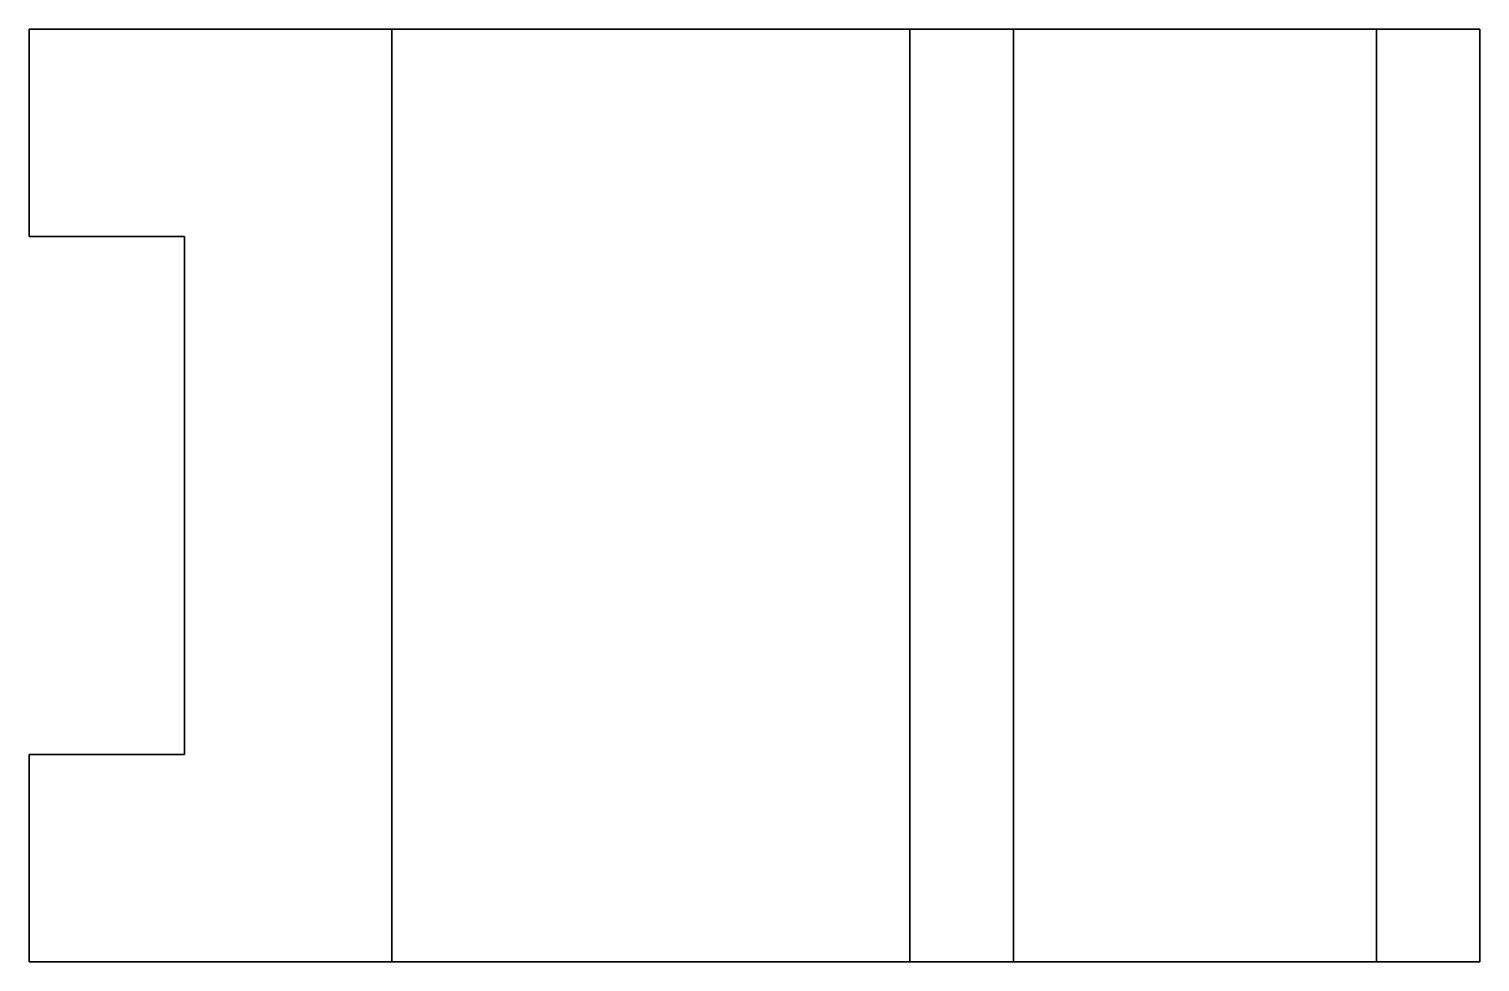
# Model space of a CAD drawing. Header units: millimetres. Extents: x 0 to 70, y 0 to 45.
import ezdxf

# ---------------------------------------------------------------- set-up
doc = ezdxf.new("R2010")
doc.units = ezdxf.units.MM
doc.layers.add('Contorno', color=7, linetype='Continuous', lineweight=35)

msp = doc.modelspace()

# ---------------------------------------------------------------- linework, layer by layer
at = {"layer": 'Contorno', "extrusion": (0, -1, -2.22045e-16)}
for p, q in [((0, 45), (0, 45, 45)), ((0, 45, 45), (17.5, 45, 45)), ((0, 45), (17.5, 45)), ((17.5, 45, 45), (17.5, 45, 25)), ((17.5, 45, 25), (47.5, 45, 25)), ((17.5, 45), (17.5, 45, 5)), ((17.5, 45, 5), (42.5, 45, 5)), ((42.5, 45, 5), (42.5, 45)), ((42.5, 45), (70, 45)), ((65, 45, 45), (47.5, 45, 25)), ((70, 45, 45), (65, 45, 45)), ((70, 45), (70, 45, 45)), ((0, 0), (0, 0, 45)), ((0, 0), (17.5, 0)), ((17.5, 0), (17.5, 0, 5)), ((42.5, 0, 5), (42.5, 0)), ((42.5, 0), (70, 0)), ((70, 0), (70, 0, 45)), ((0, 0, 45), (17.5, 0, 45)), ((17.5, 0, 45), (17.5, 0, 25)), ((17.5, 0, 25), (47.5, 0, 25)), ((17.5, 0, 5), (42.5, 0, 5)), ((65, 0, 45), (47.5, 0, 25)), ((70, 0, 45), (65, 0, 45))]:
    msp.add_line(p, q, dxfattribs=at)
at = {"layer": 'Contorno'}
for p, q in [((0, 45), (0, 35)), ((0, 45, 45), (0, 35, 45)), ((17.5, 45, 45), (17.5, 0, 45)), ((17.5, 0, 25), (17.5, 45, 25)), ((17.5, 45), (17.5, 0)), ((17.5, 45, 5), (17.5, 0, 5)), ((42.5, 45), (42.5, 0)), ((42.5, 45, 5), (42.5, 0, 5)), ((47.5, 45, 25), (47.5, 0, 25)), ((65, 45, 45), (65, 0, 45)), ((70, 45, 45), (70, 0, 45)), ((70, 0), (70, 45)), ((0, 35), (7.5, 35)), ((0, 35, 45), (7.5, 35, 45)), ((0, 35, 45), (0, 35)), ((7.5, 35), (7.5, 10)), ((7.5, 35, 45), (7.5, 10, 45)), ((7.5, 35, 45), (7.5, 35)), ((7.5, 10), (0, 10)), ((0, 10), (0, 0)), ((7.5, 10, 45), (0, 10, 45)), ((0, 10, 45), (0, 0, 45)), ((0, 10, 45), (0, 10)), ((7.5, 10, 45), (7.5, 10))]:
    msp.add_line(p, q, dxfattribs=at)

doc.saveas('drawing.dxf')
